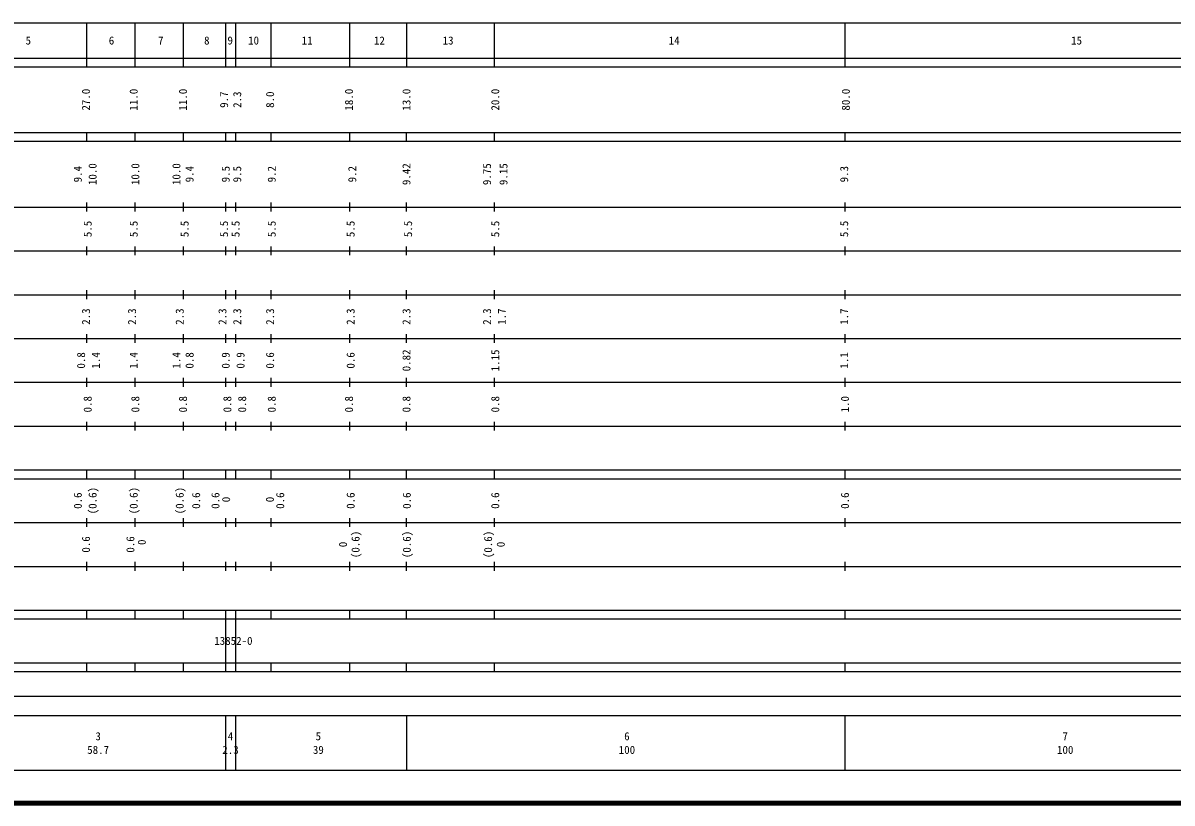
# Model space of a CAD drawing. Units: millimetres on the paper, enlarged 1000 times. Extents: x 40000 to 680000, y 20000 to 380000.
# Drawn here: x 280476 to 542662, y 20000 to 198000 of the extents above; entities that cross this region are included whole.
import ezdxf
from ezdxf.enums import TextEntityAlignment as Align

# ---------------------------------------------------------------- set-up
doc = ezdxf.new("R2010")
doc.units = ezdxf.units.MM
doc.header["$LTSCALE"] = 1000
doc.layers.add('M-TTL', color=2, linetype='Continuous', lineweight=140)
doc.layers.add('M-TTL-BAND', color=7, linetype='Continuous', lineweight=25)
doc.styles.add('ＭＳ ゴシック', font='')
doc.styles.get('ＭＳ ゴシック').set_extended_font_data('MS Gothic')

msp = doc.modelspace()

# ---------------------------------------------------------------- linework, layer by layer
at = {"layer": 'M-TTL'}
msp.add_line((40000, 20000), (680000, 20000), dxfattribs=at)
at = {"layer": 'M-TTL-BAND'}
for p, q in [((68000, 198000), (579000, 198000)), ((295000, 198000), (295000, 188000)), ((306000, 198000), (306000, 188000)), ((317000, 198000), (317000, 188000)), ((326700, 198000), (326700, 188000)), ((329000, 198000), (329000, 188000)), ((337000, 198000), (337000, 188000)), ((355000, 198000), (355000, 188000)), ((368000, 198000), (368000, 188000)), ((388000, 198000), (388000, 188000)), ((468000, 198000), (468000, 188000)), ((40000, 190000), (579000, 190000)), ((40000, 188000), (579000, 188000)), ((40000, 173000), (579000, 173000)), ((40000, 171000), (579000, 171000)), ((295000, 173000), (295000, 171000)), ((306000, 173000), (306000, 171000)), ((317000, 173000), (317000, 171000)), ((326700, 173000), (326700, 171000)), ((329000, 173000), (329000, 171000)), ((337000, 173000), (337000, 171000)), ((355000, 173000), (355000, 171000)), ((368000, 171000), (368000, 173000)), ((388000, 173000), (388000, 171000)), ((468000, 173000), (468000, 171000)), ((40000, 156000), (579000, 156000)), ((295000, 157000), (295000, 155000)), ((306000, 157000), (306000, 155000)), ((317000, 157000), (317000, 155000)), ((326700, 157000), (326700, 155000)), ((329000, 157000), (329000, 155000)), ((337000, 157000), (337000, 155000)), ((355000, 157000), (355000, 155000)), ((368000, 155000), (368000, 157000)), ((388000, 157000), (388000, 155000)), ((468000, 157000), (468000, 155000)), ((295000, 147000), (295000, 145000)), ((306000, 147000), (306000, 145000)), ((317000, 147000), (317000, 145000)), ((326700, 147000), (326700, 145000)), ((329000, 147000), (329000, 145000)), ((337000, 147000), (337000, 145000)), ((355000, 147000), (355000, 145000)), ((368000, 145000), (368000, 147000)), ((388000, 147000), (388000, 145000)), ((468000, 147000), (468000, 145000)), ((46000, 146000), (579000, 146000)), ((295000, 137000), (295000, 135000)), ((306000, 137000), (306000, 135000)), ((317000, 137000), (317000, 135000)), ((326700, 137000), (326700, 135000)), ((329000, 137000), (329000, 135000)), ((337000, 137000), (337000, 135000)), ((355000, 137000), (355000, 135000)), ((368000, 135000), (368000, 137000)), ((388000, 137000), (388000, 135000)), ((468000, 137000), (468000, 135000)), ((52000, 136000), (579000, 136000)), ((46000, 126000), (579000, 126000)), ((295000, 127000), (295000, 125000)), ((306000, 127000), (306000, 125000)), ((317000, 127000), (317000, 125000)), ((326700, 127000), (326700, 125000)), ((329000, 127000), (329000, 125000)), ((337000, 127000), (337000, 125000)), ((355000, 127000), (355000, 125000)), ((368000, 125000), (368000, 127000)), ((388000, 127000), (388000, 125000)), ((468000, 127000), (468000, 125000)), ((52000, 116000), (579000, 116000)), ((295000, 117000), (295000, 115000)), ((306000, 117000), (306000, 115000)), ((317000, 117000), (317000, 115000)), ((326700, 117000), (326700, 115000)), ((329000, 117000), (329000, 115000)), ((337000, 117000), (337000, 115000)), ((355000, 117000), (355000, 115000)), ((368000, 115000), (368000, 117000)), ((388000, 117000), (388000, 115000)), ((468000, 117000), (468000, 115000)), ((46000, 106000), (579000, 106000)), ((295000, 107000), (295000, 105000)), ((306000, 107000), (306000, 105000)), ((317000, 107000), (317000, 105000)), ((326700, 107000), (326700, 105000)), ((329000, 107000), (329000, 105000)), ((337000, 107000), (337000, 105000)), ((355000, 107000), (355000, 105000)), ((368000, 105000), (368000, 107000)), ((388000, 107000), (388000, 105000)), ((468000, 107000), (468000, 105000)), ((40000, 96000), (579000, 96000)), ((295000, 96000), (295000, 94000)), ((306000, 96000), (306000, 94000)), ((317000, 96000), (317000, 94000)), ((326700, 96000), (326700, 94000)), ((329000, 96000), (329000, 94000)), ((337000, 96000), (337000, 94000)), ((355000, 96000), (355000, 94000)), ((368000, 94000), (368000, 96000)), ((388000, 96000), (388000, 94000)), ((468000, 96000), (468000, 94000)), ((40000, 94000), (579000, 94000)), ((49000, 84000), (579000, 84000)), ((295000, 85000), (295000, 83000)), ((306000, 85000), (306000, 83000)), ((317000, 85000), (317000, 83000)), ((326700, 85000), (326700, 83000)), ((329000, 85000), (329000, 83000)), ((337000, 85000), (337000, 83000)), ((355000, 85000), (355000, 83000)), ((368000, 83000), (368000, 85000)), ((388000, 85000), (388000, 83000)), ((468000, 85000), (468000, 83000)), ((40000, 74000), (579000, 74000)), ((295000, 75000), (295000, 73000)), ((306000, 75000), (306000, 73000)), ((317000, 75000), (317000, 73000)), ((326700, 75000), (326700, 73000)), ((329000, 75000), (329000, 73000)), ((337000, 75000), (337000, 73000)), ((355000, 75000), (355000, 73000)), ((368000, 73000), (368000, 75000)), ((388000, 75000), (388000, 73000)), ((468000, 75000), (468000, 73000)), ((40000, 64000), (579000, 64000)), ((295000, 64000), (295000, 62000)), ((306000, 64000), (306000, 62000)), ((317000, 64000), (317000, 62000)), ((326700, 64000), (326700, 52000)), ((329000, 64000), (329000, 52000)), ((337000, 64000), (337000, 62000)), ((355000, 64000), (355000, 62000)), ((368000, 62000), (368000, 64000)), ((388000, 64000), (388000, 62000)), ((468000, 64000), (468000, 62000)), ((40000, 62000), (579000, 62000)), ((40000, 52000), (579000, 52000)), ((40000, 50000), (579000, 50000)), ((295000, 52000), (295000, 50000)), ((306000, 52000), (306000, 50000)), ((317000, 52000), (317000, 50000)), ((326700, 52000), (326700, 50000)), ((329000, 52000), (329000, 50000)), ((337000, 52000), (337000, 50000)), ((355000, 52000), (355000, 50000)), ((368000, 50000), (368000, 52000)), ((388000, 52000), (388000, 50000)), ((468000, 52000), (468000, 50000)), ((70805, 44406), (565903, 44406)), ((40000, 40000), (579000, 40000)), ((326700, 40000), (326700, 27500)), ((329000, 40000), (329000, 27500)), ((368000, 40000), (368000, 27500)), ((468000, 40000), (468000, 27500)), ((68000, 27500), (579000, 27500))]:
    msp.add_line(p, q, dxfattribs=at)

# ---------------------------------------------------------------- texts
at = {"layer": 'M-TTL-BAND', "style": 'ＭＳ ゴシック'}
for s, p in [('5', (281691, 194000)), ('6', (300673, 194000)), ('7', (311923, 194000)), ('8', (322424, 194000)), ('9', (327757, 194000)), ('10', (333091, 194000)), ('11', (345313, 194000)), ('12', (361809, 194000)), ('13', (377483, 194000)), ('14', (429066, 194000)), ('15', (520882, 194000)), ('13852-0', (328484, 57009)), ('3', (297624, 35238)), ('4', (327825, 35238)), ('5', (347867, 35238)), ('6', (418288, 35238)), ('7', (518288, 35238)), ('58.7', (297624, 32131)), ('2.3', (327825, 32131)), ('39', (347867, 32131)), ('100', (418288, 32131)), ('100', (518288, 32131))]:
    msp.add_text(s, height=1833, dxfattribs=at).set_placement(p, align=Align.MIDDLE_CENTER)
for s, p in [('27.0', (294852, 180500)), ('11.0', (305727, 180500)), ('11.0', (316978, 180500)), ('9.7', (326353, 180500)), ('2.3', (329353, 180500)), ('8.0', (336853, 180500)), ('18.0', (354854, 180500)), ('13.0', (367972, 180500)), ('20.0', (388230, 180500)), ('80.0', (468223, 180500)), ('9.4', (292977, 163500)), ('10.0', (296352, 163500)), ('10.0', (306102, 163500)), ('10.0', (315478, 163500)), ('9.4', (318478, 163500)), ('9.5', (326728, 163500)), ('9.5', (329353, 163500)), ('9.2', (337228, 163500)), ('9.2', (355604, 163500)), ('9.42', (367969, 163500)), ('9.75', (386355, 163500)), ('9.15', (390105, 163500)), ('9.3', (467848, 163500)), ('5.5', (295227, 151000)), ('5.5', (305727, 151000)), ('5.5', (317353, 151000)), ('5.5', (326353, 151000)), ('5.5', (328978, 151000)), ('5.5', (337228, 151000)), ('5.5', (355229, 151000)), ('5.5', (368344, 151000)), ('5.5', (388230, 151000)), ('5.5', (467848, 151000)), ('2.3', (294852, 131000)), ('2.3', (305352, 131000)), ('2.3', (316228, 131000)), ('2.3', (325978, 131000)), ('2.3', (329353, 131000)), ('2.3', (336853, 131000)), ('2.3', (355229, 131000)), ('2.3', (367969, 131000)), ('2.3', (386355, 131000)), ('1.7', (389730, 131000)), ('1.7', (467848, 131000)), ('0.82', (367969, 121000)), ('1.15', (388230, 121000)), ('0.8', (293727, 121000)), ('1.4', (297102, 121000)), ('1.4', (305727, 121000)), ('1.4', (315478, 121000)), ('0.8', (318478, 121000)), ('0.9', (326728, 121000)), ('0.9', (330103, 121000)), ('0.6', (336853, 121000)), ('0.6', (355229, 121000)), ('1.1', (467848, 121000)), ('0.8', (295227, 111000)), ('0.8', (306102, 111000)), ('0.8', (316978, 111000)), ('0.8', (327103, 111000)), ('0.8', (330478, 111000)), ('0.8', (337228, 111000)), ('0.8', (354854, 111000)), ('0.8', (367969, 111000)), ('0.8', (388230, 111000)), ('1.0', (468036, 111000)), ('(0.6)', (296352, 89000)), ('(0.6)', (305727, 89000)), ('(0.6)', (316228, 89000)), ('0.6', (292977, 89000)), ('0.6', (319978, 89000)), ('0.6', (324383, 89000)), ('0', (326813, 89261)), ('0', (336806, 89261)), ('0.6', (339165, 89000)), ('0.6', (355229, 89000)), ('0.6', (368052, 89000)), ('0.6', (388230, 89000)), ('0.6', (468036, 89000)), ('(0.6)', (356354, 79000)), ('(0.6)', (368047, 79000)), ('(0.6)', (386600, 79000)), ('0.6', (294852, 79000)), ('0.6', (304977, 79000)), ('0', (307576, 79510)), ('0', (353479, 79000)), ('0', (389491, 79000))]:
    msp.add_text(s, height=1833, rotation=90, dxfattribs=at).set_placement(p, align=Align.MIDDLE_CENTER)

doc.saveas('drawing.dxf')
